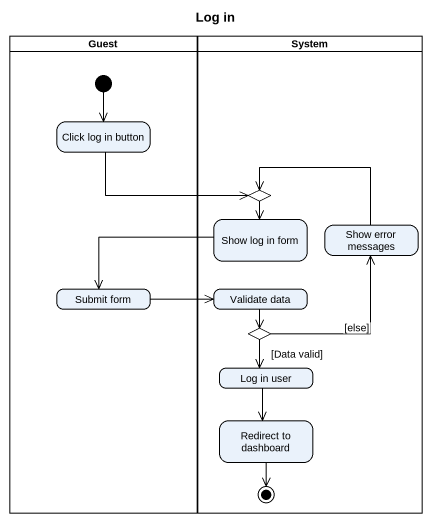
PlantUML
@startuml
title Log in
hide empty description
state Guest <<partition>> {
  state "Click log in button" as Click_log_in_button
  state "Submit form" as Submit_form
  [*] --> Click_log_in_button
}
state System <<partition>> {
  state "Show log in form" as Show_log_in_form
  state choice1 <<choice>>
  state "Show error messages" as Show_error_messages
  state "Validate data" as Validate_data
  state choice2 <<choice>>
  state "Log in user" as Log_in_user
  state "Redirect to dashboard" as Redirect_to_dashboard
  Redirect_to_dashboard --> [*]
}
Click_log_in_button -right-> choice1
Show_log_in_form -left-> Submit_form
choice1 --> Show_log_in_form
Show_error_messages -left-> choice1
Submit_form -right-> Validate_data
Validate_data --> choice2
choice2 -up-> Show_error_messages : [else]
choice2 --> Log_in_user : [Data valid]
Log_in_user --> Redirect_to_dashboard
@enduml
